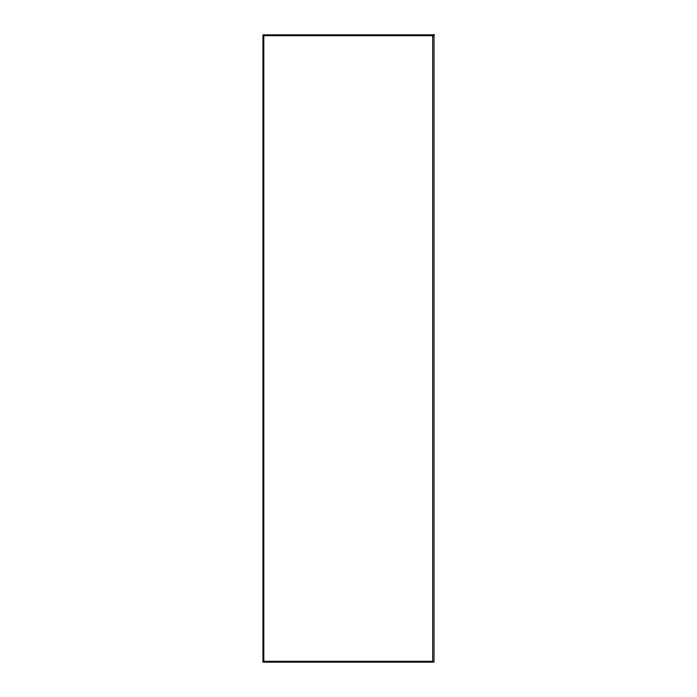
<?xml version="1.0" encoding="UTF-8"?>
<svg xmlns="http://www.w3.org/2000/svg" width="697" height="697" viewBox="0 0 697 697"><rect width="100%" height="100%" fill="white"/><g stroke="black" fill="none" stroke-linecap="round" stroke-linejoin="round"><path stroke-width="1.05" d="M434.039 34.85L262.961 34.85L262.961 662.15L434.039 662.15L434.039 34.85M432.759 35.704L263.815 35.704L263.815 661.296L432.759 661.296L432.759 35.704"/></g></svg>
